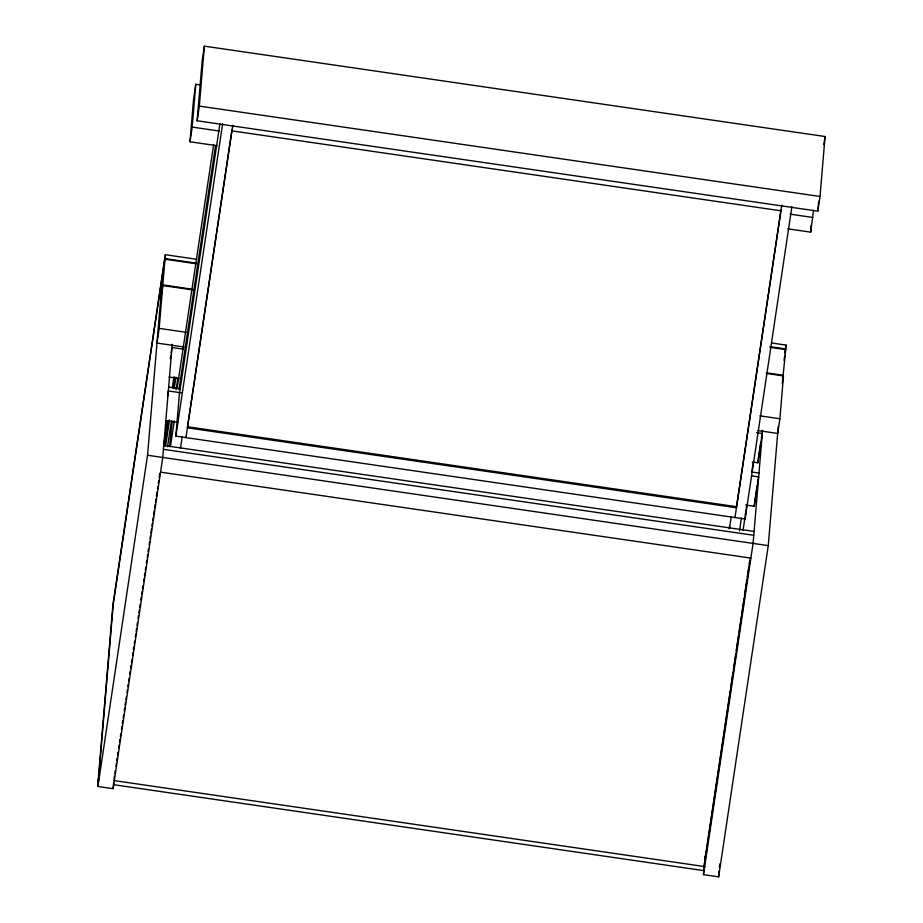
<?xml version="1.0" encoding="UTF-8"?>
<svg xmlns="http://www.w3.org/2000/svg" width="923" height="923" viewBox="0 0 923 923"><rect width="100%" height="100%" fill="white"/><g stroke="black" fill="none" stroke-linecap="round" stroke-linejoin="round"><path stroke-width="1.38" d="M172.243 344.256L162.736 457.462L113.114 788.68L97.942 786.477L113.217 604.496M113.114 788.68L113.598 782.958M97.942 786.477L147.553 455.247L162.84 273.266M184.092 347.013L156.979 343.068L159.183 328.38L162.771 285.553L192.734 289.926M160.567 300.24L162.829 284.919L164.986 259.225L196.38 263.793M112.606 608.569L165.367 254.725L196.749 259.294M217.101 145.719L189.988 141.773L193.588 98.957L195.791 84.27L200.072 84.893M189.988 141.773L192.192 127.086L195.791 84.27M169.59 446.651L172.197 421.176M197.13 120.786L202.16 60.837L204.364 46.15L825.058 136.523L820.028 196.472L817.824 211.159L197.13 120.786L199.322 106.099L204.364 46.15M791.876 206.764L745.103 519.026L175.843 436.141L179.35 394.398L219.928 123.486M186.054 436.544L185.961 437.617L232.758 125.274M729.308 528.833L729.539 526.075M778.274 426.299L768.259 545.62L718.636 876.85L703.464 874.635L704.468 862.647M704.664 860.305L705.022 856.013M745.103 519.026L745.807 510.684M718.636 876.85L719.121 871.116M719.444 867.274L719.721 863.951M745.715 505.019L754.264 506.266L754.483 503.704M752.21 461.973L757.91 462.804L758.129 460.242M781.02 209.729L780.939 210.802L231.915 130.87M762.583 430.21L753.076 543.416L703.464 874.635M757.702 430.533L777.685 433.441L779.877 418.754L783.477 375.938L766.355 373.434M782.277 383.945L785.692 349.598L769.99 347.313M785.092 353.601L786.061 345.098L771.801 343.021M787.861 228.823L810.694 232.146L811.294 225.016M810.694 232.146L813.498 210.329M817.824 211.159L818.666 201.168M165.367 254.725L112.929 604.715L98.011 782.416L98.623 778.343M170.293 358.678L170.72 355.874M171.136 353.082L171.966 347.486L183.377 349.148M167.49 396.544L168.321 390.948L181.15 392.817M163.544 446.409L167.386 420.75M172.301 387.948L174.009 376.538M114.014 779.127L114.44 776.289M114.867 773.439L115.294 770.601M115.929 766.332L116.356 763.494M116.783 760.644L117.209 757.806M117.636 754.956L118.063 752.118M118.698 747.849L119.125 745.011M119.552 742.173L119.978 739.323M120.405 736.485L120.832 733.635M121.467 729.378L121.894 726.528M122.321 723.69L122.747 720.84M123.174 718.002L123.601 715.163M124.236 710.895L124.663 708.045M125.09 705.207L125.516 702.368M125.943 699.519L126.37 696.68M127.005 692.412L127.432 689.573M127.859 686.724L128.285 683.885M128.712 681.036L129.139 678.197M129.774 673.928L130.201 671.09M130.628 668.24L131.054 665.402M131.481 662.564L131.908 659.714M132.543 655.457L132.97 652.607M133.397 649.769L133.823 646.919M134.25 644.081L134.666 641.231M135.312 636.974L135.739 634.124M136.166 631.286L136.592 628.448M137.008 625.598L137.435 622.76M138.081 618.491L138.508 615.653M138.935 612.803L139.361 609.965M139.777 607.115L140.204 604.277M140.85 600.008L141.277 597.169M141.704 594.32L142.119 591.481M142.546 588.643L142.973 585.793M143.619 581.525L144.046 578.686M144.473 575.848L144.888 572.998M145.315 570.16L145.742 567.31M146.388 563.053L146.815 560.203M147.23 557.365L147.657 554.515M148.084 551.677L148.511 548.839M149.157 544.57L149.584 541.732M149.999 538.882L150.426 536.044M150.853 533.194L151.499 528.937M151.926 526.087L152.341 523.249M152.768 520.399L153.195 517.561M153.622 514.711L154.268 510.454M154.683 507.604L155.11 504.766M155.537 501.927L155.964 499.078M156.391 496.239L157.037 491.971M157.452 489.132L157.879 486.283M158.306 483.444L158.733 480.595M159.16 477.756L159.794 473.487M164.79 446.074L168.632 420.403M173.547 387.614L175.047 377.634M165.667 445.659L169.509 419.988M174.216 388.618L175.924 377.219M167.548 446.755L171.39 421.096M176.097 389.725L177.804 378.315M177.112 388.387L213.64 144.565M170.443 446.513L174.285 420.853M178.993 389.483L215.521 145.661M175.843 436.141L222.616 123.878M180.447 448.347L182.269 436.579M187.542 426.564L231.973 129.981M729.458 528.279L731.293 516.522M736.566 506.508L780.996 209.925M734.985 517.561L781.769 205.206M739.485 530.829L741.411 517.999M743.015 530.598L744.93 517.803M745.357 514.965L746.857 505.008M751.749 472.311L753.237 462.365M758.233 458.95L760.748 442.175M761.383 437.975L761.798 435.183M757.91 462.804L762.317 433.441L756.606 432.61M754.587 502.412L757.102 485.636M757.518 482.833L757.945 480.041M754.264 506.266L758.66 476.903L751.53 475.864M704.676 861.228L730.231 690.635M730.658 687.797L733 672.163M733.427 669.313L735.769 653.68M736.196 650.83L738.538 635.197M738.965 632.359L741.307 616.714M741.734 613.876L744.076 598.242M744.503 595.393L746.845 579.759M747.272 576.91L748.761 566.964M749.188 564.115L749.614 561.276M704.145 866.501L750.353 558.023M785 352.217L786.061 345.098M784.031 360.339L784.677 356.07M823.858 144.53L825.058 136.523M199.322 106.099L820.028 196.472M192.192 127.086L219.305 131.043M790.065 214.136L812.898 217.47M165.044 258.578L196.426 263.147M770.047 346.667L785.738 348.952M162.829 284.919L192.792 289.28M766.402 372.8L783.535 375.292M159.183 328.38L186.284 332.326M759.906 415.846L779.877 418.754M169.001 377.069L178.981 378.511M168.644 387.095L180.054 388.756M751.853 472.011L758.983 473.049M165.344 420.53L178.185 422.388M163.74 445.474L754.091 531.429M163.417 449.328L753.768 535.282M147.553 455.247L768.259 545.62M160.533 472.149L750.884 558.103M113.806 780.546L705.057 866.639M113.702 784.7L704.445 870.712M187.519 426.761L187.427 427.834L736.45 507.765L736.542 506.692L187.519 426.761"/></g></svg>
